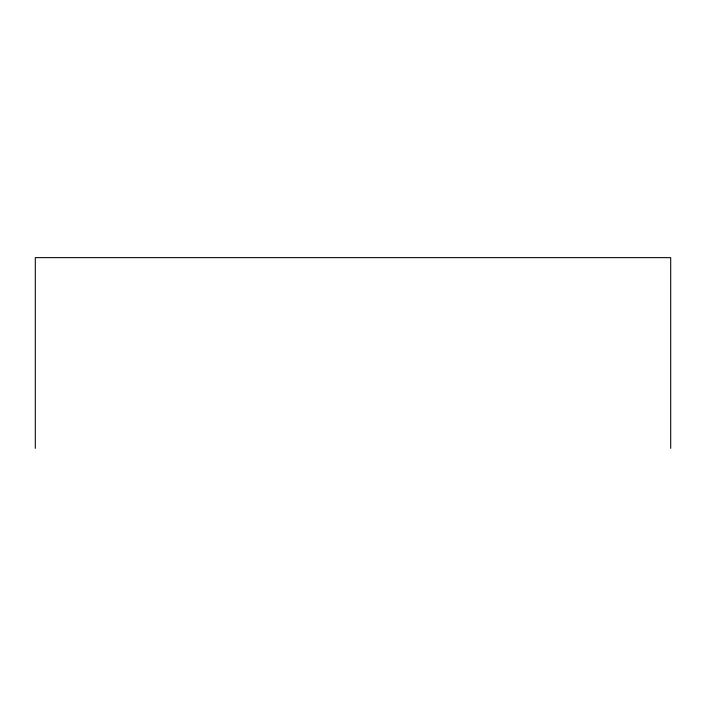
<?xml version="1.0" encoding="UTF-8"?>
<svg xmlns="http://www.w3.org/2000/svg" width="706" height="706" viewBox="0 0 706 706"><rect width="100%" height="100%" fill="white"/><g stroke="black" fill="none" stroke-linecap="round" stroke-linejoin="round"><path stroke-width="1.06" d="M670.7 448.363L670.7 257.637L35.3 257.637L35.3 448.363"/></g></svg>
